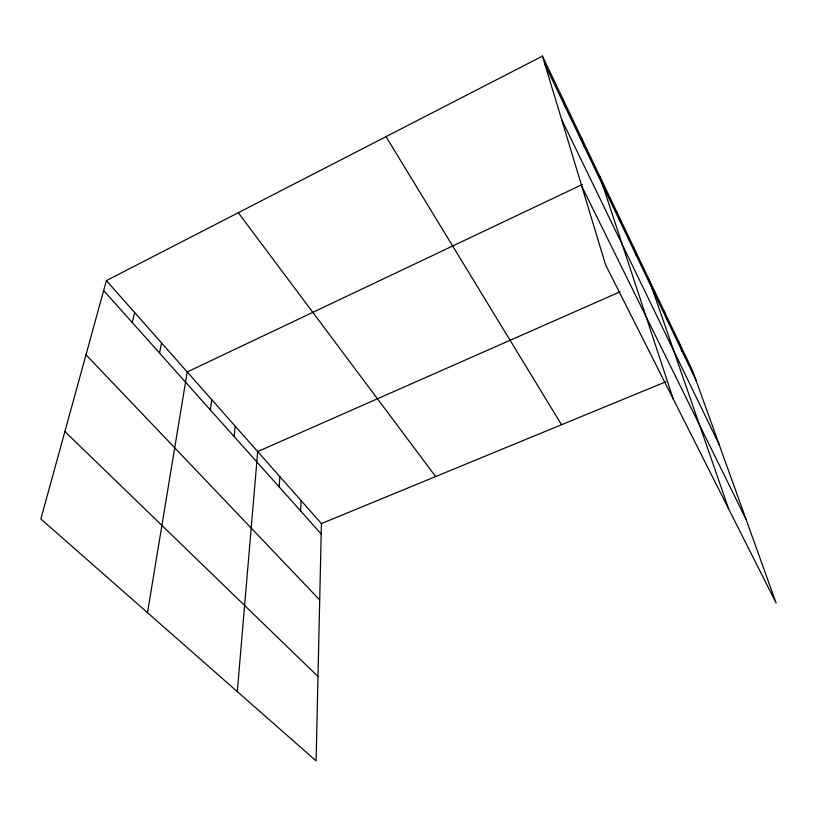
<?xml version="1.0" encoding="UTF-8"?>
<svg xmlns="http://www.w3.org/2000/svg" width="817" height="817" viewBox="0 0 817 817"><rect width="100%" height="100%" fill="white"/><g stroke="black" fill="none" stroke-linecap="round" stroke-linejoin="round"><path stroke-width="1.23" d="M106.394 280.619L321.418 523.585L316.108 760.882L40.85 518.948L106.394 280.619L542.447 56.118L692.612 370.755L776.15 603.069L605.601 264.871L542.447 56.118M300.646 510.952L301.075 500.596M279.2 486.963L279.843 476.617M237.287 691.611L257.692 451.576L620.093 291.792M234.101 436.503L235.225 426.198M210.377 409.95L211.766 399.687M147.489 612.679L187.226 371.96L582.531 184.387M159.54 353.067L161.541 342.936M132.283 322.562L134.631 312.523M321.418 523.585L665.926 381.743M64.89 431.539L317.997 676.507M85.999 354.782L319.702 599.923M103.667 290.546L321.183 533.94M238.298 212.706L435.624 476.566M386.032 136.653L561.534 424.728M581.878 186.47L746.003 519.224M561.596 119.394L719.062 444.305M544.98 64.502L696.176 380.671M678.713 341.639L682.215 351.473M664.15 311.124L667.581 320.867M648.872 279.108L728.662 508.899M633.298 246.489L636.555 255.987M616.947 212.226L620.093 221.581M599.76 176.206L673.259 399.033M581.663 138.287L584.543 147.234M562.586 98.316L565.313 107.007"/></g></svg>
